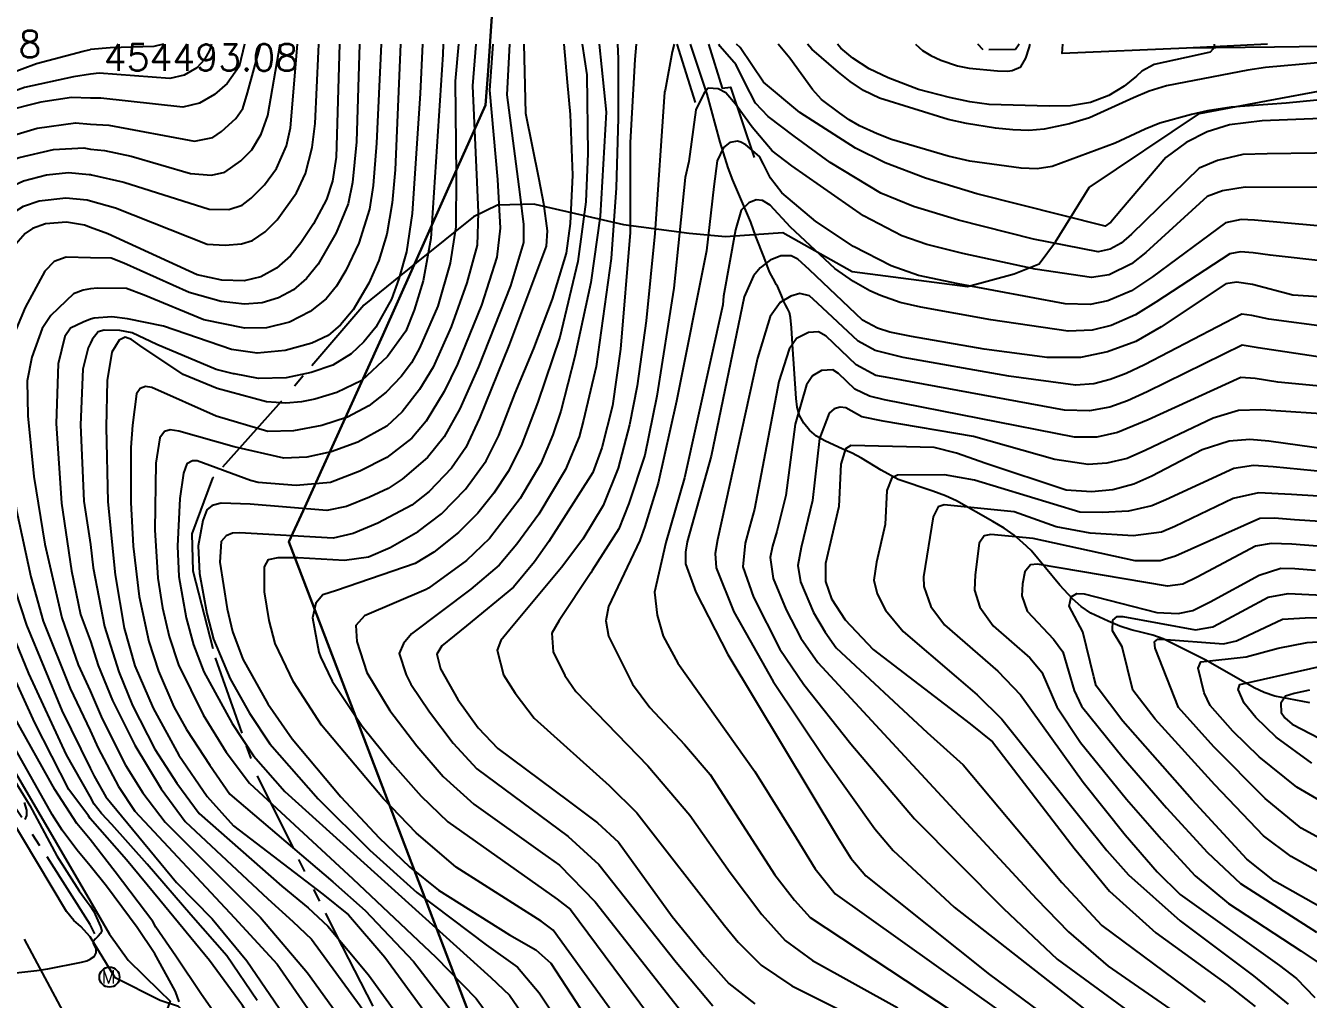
# Model space of a CAD drawing. Header units: feet. Extents: x 197796 to 199821, y 552499 to 555392.
# Drawn here: x 199112 to 199208, y 554421.5 to 554494.5 of the extents above; entities that cross this region are included whole.
import ezdxf

# ---------------------------------------------------------------- set-up
doc = ezdxf.new("R2010")
doc.units = ezdxf.units.FT
doc.header["$MEASUREMENT"] = 0
doc.linetypes.add('ANYANG1', pattern=[11.5, 6, -1, 1, -1.5, 1, -1])
doc.linetypes.add('ANYANG3', pattern=[3, 2, -1])
for name, color, linetype in [('AAA004', 7, 'ANYANG3'), ('AAC001', 7, 'CONTINUOUS'), ('AAC006', 7, 'ANYANG1'), ('AD002', 7, 'CONTINUOUS'), ('AD0022', 1, 'CONTINUOUS'), ('AE150', 7, 'CONTINUOUS'), ('AE200', 1, 'CONTINUOUS'), ('AZ0803', 7, 'CONTINUOUS'), ('BA003', 5, 'CONTINUOUS'), ('CAA001', 7, 'CONTINUOUS'), ('CAA002', 30, 'CONTINUOUS'), ('wipco_지적', 20, 'CONTINUOUS'), ('ZC601', 7, 'CONTINUOUS')]:
    doc.layers.add(name, color=color, linetype=linetype)
doc.styles.add('GHS', font='ROMANS', dxfattribs={"bigfont": 'NGSW.shx'})
doc.styles.add('NGSW', font='ROMANS.shx', dxfattribs={"bigfont": 'NGSW.shx'})

# ---------------------------------------------------------------- blocks, each defined once
blk = doc.blocks.new('AE200')
at = {"layer": 'AE200'}
blk.add_circle((0, 0), 0.75, dxfattribs=at)
at = {"layer": 'AE200', "style": 'GHS'}
blk.add_text('M', height=1, dxfattribs=at).set_placement((-0.582, -0.477))

msp = doc.modelspace()

# ---------------------------------------------------------------- linework, layer by layer
at = {"layer": 'AAA004', "color": 255}
msp.add_lwpolyline([(199186.37, 554493.07), (199186.086, 554492.68), (199183.67, 554492.66), (199183.28, 554493.07)], dxfattribs=at)
at = {"layer": 'AAC001', "color": 255}
msp.add_lwpolyline([(199150.09, 554481.1), (199156.74, 554479.57), (199161.65, 554478.93), (199164.37, 554478.67), (199168.67, 554478.98), (199173.85, 554476.04), (199182.5, 554474.91), (199186, 554475.88), (199187.86, 554476.61), (199189.09, 554478.26), (199191.61, 554482.35), (199199.88, 554487.89), (199204.89, 554488.82), (199209.45, 554489.68), (199213.93, 554490.84), (199215.93, 554493.07)], dxfattribs=at)
at = {"layer": 'AAC006', "color": 255, "flags": 128}
msp.add_lwpolyline([(199116.8, 554427.13), (199108.19, 554440.59), (199102.63, 554449.27), (199095.59, 554460.8), (199093.17, 554465.02), (199091.94, 554467.5), (199091.23, 554470.99), (199091.27, 554474.81), (199092.05, 554479.3), (199092.66, 554481.72), (199094, 554487.45), (199095.99, 554492.667), (199096.14, 554493.08)], dxfattribs=at)
at = {"layer": 'AAC006', "color": 255}
for points in [[(199150.09, 554481.1), (199147.3, 554481.01), (199145.49, 554480.14), (199141.2, 554476.69), (199137.3, 554473.53), (199130.71, 554465.85), (199125.96, 554460.57), (199124.41, 554456.38), (199124.49, 554453.62), (199126.15, 554447.11), (199129.29, 554438.26), (199135.22, 554426.34), (199140.86, 554415.34), (199145.03, 554407.86)], [(199117.15, 554426.42), (199116.8, 554427.13)]]:
    msp.add_lwpolyline(points, dxfattribs=at)
at = {"layer": 'AD002', "color": 255, "flags": 128}
msp.add_lwpolyline([(199109.33, 554410.74), (199112.89, 554412.58), (199114.86, 554415.53), (199115.14, 554419.91), (199111.89, 554426.03)], dxfattribs=at)
at = {"layer": 'AD0022', "color": 255}
for points in [[(199116.8, 554426.19), (199116.088, 554426.968), (199115.57, 554427.433), (199115.02, 554428.09), (199107.42, 554440.81), (199102.36, 554448.71), (199099.9, 554453.35), (199097.94, 554456.4), (199091.83, 554467.15), (199091.04, 554471.01), (199091.18, 554476), (199093.76, 554487.46), (199095.72, 554493.08)], [(199215.49, 554493.07), (199211.01, 554492.93), (199205.49, 554492.86), (199198.9, 554492.79), (199189.575, 554492.379), (199189.63, 554493.07)], [(199124.16, 554420.26), (199123.42, 554420.97), (199122.03, 554421.44), (199118.66, 554423.14), (199116.8, 554426.19)]]:
    msp.add_lwpolyline(points, dxfattribs=at)
at = {"layer": 'AE150', "color": 255}
msp.add_lwpolyline([(199204.96, 554493.07), (199198.9, 554492.79), (199189.575, 554492.379), (199189.63, 554493.07)], dxfattribs=at)
at = {"layer": 'AZ0803', "color": 255}
for points in [[(199162.12, 554488.71), (199160.75, 554493.08)], [(199163.09, 554493.08), (199164.12, 554489.79), (199164.74, 554489.86), (199166.52, 554484.59)]]:
    msp.add_lwpolyline(points, dxfattribs=at)
at = {"layer": 'BA003', "color": 255}
msp.add_lwpolyline([(199208.14, 554443.72), (199205.51, 554444.24), (199204.72, 554444.5), (199203.96, 554444.85), (199200.35, 554446.92), (199197.14, 554448.53), (199196.37, 554448.81), (199195.58, 554449), (199194.75, 554449.19), (199193.91, 554449.47), (199193.04, 554449.84), (199191.74, 554450.46), (199191, 554450.95), (199190.36, 554451.51), (199189.42, 554452.55), (199187.26, 554455.14), (199186.65, 554455.73), (199186, 554456.29), (199185.24, 554456.82), (199184.39, 554457.32), (199181.67, 554458.87), (199180.84, 554459.24), (199179.91, 554459.59), (199177.31, 554460.47), (199176.04, 554461.16), (199174.57, 554462.07), (199173.85, 554462.44), (199173.15, 554462.74), (199171.8, 554463.35), (199171.2, 554463.71), (199170.67, 554464.15), (199170.25, 554464.68), (199169.92, 554465.27), (199169.73, 554465.88), (199169.67, 554466.53), (199169.39, 554470.61), (199169.32, 554471.82), (199169.25, 554472.61), (199169.16, 554472.98), (199169.1, 554473.13), (199169.02, 554473.27), (199168.87, 554473.55), (199168.75, 554473.8), (199168.57, 554474.26), (199168.26, 554474.94), (199168.2, 554475.05), (199167.95, 554475.51), (199167.69, 554475.96), (199167.59, 554476.22), (199167.28, 554477.09), (199166.65, 554478.66), (199166.27, 554479.74), (199164.92, 554482.88), (199164.58, 554483.81), (199163.98, 554485.73), (199162.99, 554489.34), (199161.76, 554493.08)], dxfattribs=at)
at = {"layer": 'CAA001', "color": 255}
for points, elevation in [([(199135.46, 554493.08), (199135.22, 554484.62), (199134.95, 554482.82), (199134.5, 554481.44), (199133.52, 554479.61), (199132.58, 554478.19), (199131.81, 554477.23), (199130.74, 554476.3), (199129.58, 554475.65), (199128.33, 554475.35), (199126.66, 554475.4), (199124.81, 554475.79), (199118.13, 554478.87), (199116.81, 554479.35)], 135), ([(199128.36, 554493.08), (199127.95, 554491.41), (199127.05, 554490.12), (199126.11, 554489.31), (199124.98, 554488.65), (199123.74, 554488.37), (199117.59, 554489.03), (199116.81, 554489.03)], 140), ([(199143.24, 554493.08), (199143.217, 554492.312), (199142.3, 554478.51), (199141.74, 554475.35), (199141.07, 554473.14), (199140.43, 554471.58), (199139.06, 554469.67), (199137.15, 554467.87), (199135.28, 554466.97), (199133.62, 554466.49), (199132.63, 554466.27), (199131.46, 554466.17), (199130.01, 554466.28), (199126.3, 554467.29), (199123.76, 554468.32), (199120.52, 554470.5), (199119.88, 554470.96), (199119.41, 554471.12), (199118.97, 554470.9), (199118.43, 554470), (199118.08, 554467.89), (199117.99, 554464.38), (199118.11, 554458.8), (199118.66, 554453.31), (199119.33, 554449.33), (199120.15, 554446.51), (199121.51, 554443.32), (199123.44, 554439.81), (199125.56, 554436.71), (199127.54, 554434.52), (199134.23, 554429.4), (199136.13, 554427.85), (199138.86, 554424.68), (199148.25, 554411.83)], 130), ([(199149.27, 554493.08), (199149.4, 554487.91), (199150.4, 554482.96), (199150.75, 554481.13), (199151.02, 554479.09), (199150.95, 554477.95), (199148.18, 554470.54), (199145.96, 554465.05), (199144.93, 554462.86), (199143.85, 554461.3), (199142.19, 554459.57), (199140.88, 554458.54), (199138.33, 554457.19), (199136.49, 554456.42), (199134.99, 554456.06), (199127.98, 554456.47), (199127.46, 554456.43), (199126.98, 554456.24), (199126.6, 554455.83), (199126.5, 554454.26), (199127.05, 554450.78), (199127.45, 554449.07), (199128.23, 554447.01), (199130.11, 554443.66), (199131.92, 554441.03), (199135.56, 554436.7), (199138.44, 554433.62), (199140.71, 554431.45), (199142.88, 554429.69), (199148.2, 554426.35), (199150.17, 554425.22), (199151.3, 554424.23), (199158.3, 554413.47)], 125), ([(199157.68, 554493.08), (199157.58, 554491.929), (199157.23, 554485.71), (199157.23, 554478.96), (199156.52, 554470.22), (199155.91, 554465.99), (199155.12, 554462.83), (199154.44, 554460.99), (199151.14, 554455.82), (199150.06, 554454.29), (199148.5, 554452.39), (199144.97, 554449.51), (199143.14, 554448), (199142.75, 554447.38), (199143.03, 554446.27), (199144.33, 554443.97), (199145.86, 554441.87), (199147.33, 554440.32), (199152.59, 554436.4), (199154.8, 554434.73), (199156.37, 554433.28), (199160.39, 554427.72), (199162.8, 554424.74), (199164.63, 554422.71), (199166.56, 554421.18)], 120), ([(199218.07, 554493.07), (199217.12, 554491.412), (199215.62, 554489.58), (199214.79, 554488.83), (199213.62, 554488.14), (199211.49, 554487.61), (199204.56, 554487.33), (199202.12, 554487.04), (199200.44, 554486.5), (199198.87, 554485.71), (199197.36, 554484.59), (199194.04, 554480.7), (199193.24, 554479.74), (199192.8, 554479.44), (199183.2, 554481.86), (199179.35, 554483.05), (199176.33, 554484.18), (199174.11, 554485.28), (199169.94, 554487.96), (199167.22, 554490.24), (199165.46, 554492.83), (199165.19, 554493.08)], 120), ([(199209.58, 554474.11), (199206.86, 554474.28), (199203.83, 554475.07), (199202.63, 554475.24), (199201.85, 554475.13), (199196.99, 554471.9), (199195.11, 554470.81), (199192.98, 554470.03), (199190.96, 554469.6), (199188.45, 554469.6), (199183.75, 554470.23), (199178.29, 554471.17), (199176.67, 554471.51), (199175.75, 554471.79), (199174.63, 554472.4), (199170.67, 554476.16), (199169.79, 554476.98), (199169.3, 554477.22), (199168.52, 554477.23), (199167.71, 554476.89), (199166.96, 554476.32), (199166.46, 554475.72), (199165.78, 554474.15), (199163.29, 554462.22), (199161.51, 554455.79), (199161.38, 554455.02), (199161.37, 554454.15), (199162.15, 554452.03), (199164.56, 554447.36), (199172.77, 554433.7), (199173.77, 554432.09), (199174.88, 554430.78), (199184.14, 554423.38), (199190.86, 554418.42)], 115), ([(199209.54, 554462.7), (199205.05, 554463.33), (199203.63, 554463.47), (199202.09, 554463.33), (199200.08, 554462.68), (199196.29, 554460.71), (199194.96, 554460.11), (199193.39, 554459.7), (199191.77, 554459.53), (199189.88, 554459.67), (199183.86, 554461.67), (199181.67, 554462.43), (199180.01, 554462.85), (199173.76, 554463.01), (199173.36, 554462.76), (199173, 554461.61), (199172.87, 554458.44), (199171.86, 554454.18), (199171.86, 554452.82), (199172.32, 554451.52), (199173.34, 554449.95), (199175.44, 554447.73), (199182.7, 554442.16), (199184.37, 554440.82), (199190.48, 554432.83), (199193.14, 554429.62), (199196.59, 554426.51), (199201.95, 554422.63), (199204.03, 554420.98)], 110), ([(199209.78, 554427.95), (199205.48, 554430.36), (199203.41, 554432.01), (199199.33, 554436.47), (199194.13, 554442.36), (199192.14, 554445.01), (199191.95, 554445.67), (199191.14, 554449.05), (199190.1, 554450.98), (199190.27, 554451.67), (199190.68, 554451.91), (199191.22, 554451.89), (199196.68, 554450.5), (199198.28, 554450.43), (199199.38, 554450.66), (199200.67, 554451.3), (199204.34, 554453.3), (199205.97, 554453.81), (199207.01, 554453.79), (199208.55, 554453.66)], 105), ([(199208.1, 554444.69), (199206.96, 554444.44), (199206.3, 554444.23), (199205.95, 554443.7), (199205.98, 554443), (199206.26, 554442.61), (199206.8, 554442.14), (199217.89, 554436.4)], 100), ([(199116.8, 554438.84), (199117.09, 554438.24), (199117.97, 554436.69), (199123.26, 554430.26), (199125.92, 554427.54), (199128.54, 554424.41), (199137.18, 554411.71)], 135), ([(199116.8, 554428.9), (199118.24, 554426.41), (199119.63, 554424.45), (199121.96, 554422.18), (199122.78, 554421.37), (199122.23, 554419.94), (199118.79, 554414.51), (199117.15, 554412.06), (199116.8, 554411.61)], 140)]:
    msp.add_lwpolyline(points, dxfattribs=dict(at, elevation=elevation))
at = {"layer": 'CAA001', "color": 255, "flags": 128}
for points, elevation in [([(199116.81, 554489.03), (199115.4, 554489.07), (199113.09, 554488.73), (199110.33, 554488.03), (199107.58, 554486.94), (199105.47, 554485.85), (199103.54, 554484.57), (199102.17, 554483.42), (199100.86, 554481.62), (199099.92, 554479.55), (199098.45, 554474.84), (199097.87, 554472.15), (199097.67, 554469.86), (199097.86, 554467.61), (199098.9, 554464.04), (199104.15, 554451.85), (199106.42, 554446.67), (199116.8, 554428.9)], 140), ([(199116.81, 554479.35), (199116.36, 554479.51), (199115.02, 554479.73), (199113.46, 554479.61), (199112.49, 554479.27), (199111.93, 554478.89), (199111.24, 554478.09), (199108.43, 554469.79), (199108.17, 554468.9), (199108.24, 554466.21), (199109.1, 554460.53), (199109.69, 554457.44), (199110.32, 554454.75), (199112.04, 554449.54), (199114.68, 554443.16), (199116.8, 554438.84)], 135)]:
    msp.add_lwpolyline(points, dxfattribs=dict(at, elevation=elevation))
at = {"layer": 'CAA002', "color": 255}
for points, elevation in [([(199141.69, 554493.08), (199141.51, 554489.37), (199140.92, 554480.39), (199140.49, 554477.52), (199139.91, 554475.49), (199139.35, 554473.98), (199138.18, 554471.88), (199137.3, 554470.78), (199136.34, 554469.89), (199134.97, 554469.03), (199133.35, 554468.47), (199131.47, 554468.09), (199129.4, 554468.04), (199127.61, 554468.38), (199127.54, 554468.39), (199126.24, 554468.71), (199121.78, 554470.58), (199119.93, 554471.44), (199119.01, 554471.62), (199117.85, 554471.65), (199117.4, 554471.53), (199116.95, 554470.94), (199116.81, 554470.68)], 131), ([(199140.03, 554493.08), (199139.64, 554483.66), (199139.42, 554481.2), (199139.01, 554478.85), (199138.41, 554476.87), (199137.67, 554475.17), (199136.49, 554473.18), (199135.53, 554472.05), (199134.61, 554471.26), (199133.4, 554470.68), (199131.39, 554470.12), (199129.29, 554469.93), (199127.37, 554470.21), (199122.29, 554471.95), (199119.58, 554472.5), (199118.43, 554472.65), (199117.1, 554472.55), (199116.81, 554472.47)], 132), ([(199138.6, 554493.08), (199138.24, 554485.65), (199137.99, 554482.49), (199137.71, 554480.72), (199136.92, 554478.16), (199135.94, 554476.11), (199135.24, 554474.94), (199134.47, 554474), (199133.28, 554473.04), (199131.72, 554472.26), (199129.99, 554471.83), (199128.38, 554471.81), (199125.32, 554472.42), (199120.84, 554474.28), (199119.52, 554474.76), (199117.35, 554474.8), (199116.81, 554474.75)], 133), ([(199136.96, 554493.08), (199136.74, 554485.76), (199136.44, 554482.71), (199136.11, 554481.11), (199135.21, 554478.94), (199133.86, 554476.59), (199133, 554475.52), (199132.02, 554474.67), (199130.9, 554474.07), (199129.68, 554473.71), (199128.36, 554473.61), (199126.61, 554473.81), (199124.2, 554474.48), (199119.31, 554476.68), (199118.36, 554477.05), (199116.81, 554477.07)], 134), ([(199116.81, 554481.35), (199118.7, 554480.81), (199125.56, 554478.09), (199126.9, 554478.01), (199128.13, 554478.11), (199128.96, 554478.36), (199129.91, 554479.02), (199130.79, 554479.92), (199132.25, 554481.93), (199132.92, 554483.39), (199133.41, 554485.34), (199133.65, 554487.14), (199133.905, 554492.527), (199133.92, 554493.08)], 136), ([(199116.81, 554483.31), (199116.9, 554483.3), (199119.31, 554482.74), (199125.71, 554480.71), (199127.19, 554480.7), (199128.18, 554481.02), (199128.85, 554481.53), (199129.85, 554482.55), (199130.76, 554483.77), (199131.49, 554485.46), (199131.8, 554486.8), (199132.33, 554493.08)], 137), ([(199116.81, 554485.22), (199117.88, 554485.1), (199119.87, 554484.68), (199124.3, 554483.38), (199125.87, 554483.26), (199126.87, 554483.48), (199128.07, 554484.33), (199128.9, 554485.15), (199129.61, 554486.33), (199130.1, 554487.74), (199131.03, 554493.08)], 138), ([(199116.81, 554487.09), (199118.2, 554487.02), (199124.61, 554485.8), (199125.99, 554486.09), (199126.63, 554486.53), (199127.7, 554487.5), (199128.22, 554488.27), (199128.58, 554489.43), (199129.57, 554493.08)], 139), ([(199122.29, 554493.08), (199121.567, 554492.907), (199118.29, 554492.8), (199116.81, 554492.68)], 142), ([(199125.89, 554493.08), (199125.733, 554492.608), (199125.367, 554491.934), (199124.78, 554491.31), (199123.84, 554490.76), (199122.77, 554490.5), (199117.48, 554490.9), (199116.81, 554490.83)], 141), ([(199144.37, 554493.08), (199144.13, 554490.3), (199144.2, 554483.25), (199144.18, 554479.38), (199143.76, 554476.68), (199142.83, 554473.44), (199141.46, 554470.31), (199140.87, 554469.21), (199140.09, 554468.18), (199138.97, 554467), (199137.67, 554465.98), (199136.07, 554465.14), (199134.14, 554464.51), (199132.03, 554464.11), (199130.11, 554464.05), (199126.24, 554465.21), (199121.41, 554467.36), (199120.94, 554467.42), (199120.55, 554467.27), (199120.27, 554466.87), (199119.96, 554464.54), (199119.84, 554462.86), (199119.84, 554458.75), (199120.01, 554455.46), (199120.46, 554451.69), (199121.18, 554448.32), (199121.92, 554446.11), (199123.06, 554443.44), (199124.02, 554441.74), (199125.76, 554439.05), (199127.26, 554436.9), (199134.97, 554430.32), (199137.4, 554428.18), (199141, 554424.34), (199149.5, 554413.34)], 129), ([(199145.67, 554493.08), (199145.42, 554489.96), (199145.76, 554482.73), (199145.85, 554480.47), (199145.78, 554478.03), (199145, 554475.2), (199143.84, 554471.89), (199142.48, 554468.89), (199141.47, 554467.21), (199140.17, 554465.52), (199139, 554464.47), (199136.83, 554463.27), (199134.84, 554462.53), (199133.03, 554462.13), (199131.29, 554462.05), (199127.57, 554462.9), (199123.43, 554464.08), (199122.79, 554464.18), (199122.37, 554464.05), (199122.02, 554463.59), (199121.71, 554461.68), (199121.65, 554456.69), (199121.87, 554453.08), (199122.21, 554450.84), (199122.71, 554448.69), (199123.41, 554446.59), (199125.27, 554442.84), (199126.97, 554440.04), (199128.74, 554437.7), (199136.47, 554430.54), (199142.67, 554424.68), (199145.69, 554421.59), (199151.8, 554413.25)], 128), ([(199146.94, 554493.08), (199146.71, 554489.62), (199147.29, 554482.93), (199147.51, 554479.3), (199147.24, 554477.12), (199146.09, 554473.52), (199144.31, 554469.11), (199143.31, 554467.05), (199141.96, 554464.83), (199140.89, 554463.57), (199139, 554462.12), (199137, 554461.08), (199134.79, 554460.25), (199132.23, 554460.02), (199129.37, 554460.25), (199128.8, 554460.4), (199124.81, 554461.87), (199124.45, 554461.87), (199124.03, 554461.64), (199123.78, 554460.93), (199123.5, 554459.04), (199123.33, 554455.48), (199123.43, 554453.2), (199123.98, 554450.09), (199124.53, 554448.07), (199125.32, 554446.05), (199127.43, 554442.17), (199129.02, 554439.75), (199131.38, 554437.09), (199146.79, 554423.16), (199148.19, 554421.82), (199152.73, 554415.2)], 127), ([(199148.2, 554493.08), (199148.01, 554489.27), (199148.97, 554481.82), (199149.25, 554479.57), (199149.25, 554478.21), (199148.28, 554474.97), (199145.88, 554468.91), (199144.49, 554465.75), (199143.3, 554463.65), (199142.06, 554462.12), (199140.15, 554460.48), (199139.12, 554459.8), (199137.71, 554459.14), (199135.98, 554458.45), (199134.52, 554458.13), (199128.78, 554458.62), (199126.61, 554458.7), (199125.94, 554458.51), (199125.54, 554458.2), (199125.23, 554457.39), (199124.89, 554455.5), (199124.99, 554453.43), (199125.53, 554450.42), (199126.03, 554448.5), (199127.28, 554445.53), (199128.74, 554442.95), (199130.24, 554440.65), (199133.88, 554436.54), (199137.75, 554432.68), (199141.25, 554429.51), (199146.44, 554425.61), (199148.79, 554423.92), (199150.43, 554422.01), (199155.19, 554414.83)], 126), ([(199158.5, 554416.95), (199151.48, 554426.71), (199150.57, 554427.38), (199144.21, 554431.43), (199141.2, 554433.99), (199138.76, 554436.55), (199134.13, 554442.06), (199132.02, 554445.31), (199130.66, 554448.18), (199130.2, 554449.89), (199129.84, 554452.05), (199129.84, 554453.93), (199130.16, 554454.47), (199130.87, 554454.63), (199132.34, 554454.62), (199135.85, 554454.43), (199137.64, 554454.68), (199139.27, 554455.38), (199141.35, 554456.56), (199143.11, 554457.9), (199144.9, 554459.75), (199146.46, 554461.87), (199147.4, 554463.75), (199148.63, 554466.92), (199150.02, 554470.27), (199151.43, 554473.97), (199152.46, 554477.43), (199152.77, 554479.64), (199152.93, 554483.26), (199152.77, 554487.82), (199152.55, 554490.22), (199152.3, 554493.08)], 124), ([(199153.65, 554493.08), (199154, 554490.79), (199154.07, 554484.89), (199153.92, 554481.26), (199153.32, 554476.79), (199151.96, 554471.12), (199150.32, 554466.25), (199149.08, 554462.99), (199148.1, 554461.06), (199147.02, 554459.45), (199145.83, 554457.95), (199144.39, 554456.49), (199142.52, 554455.02), (199141.14, 554454.17), (199135.25, 554452.14), (199134.23, 554451.81), (199133.7, 554451.2), (199133.45, 554450.09), (199133.93, 554447.52), (199134.04, 554447.17), (199134.91, 554445.35), (199137.17, 554441.97), (199139.44, 554439.15), (199141.58, 554436.73), (199143.57, 554434.81), (199151.78, 554429.03), (199152.76, 554428.24), (199159.91, 554418.63)], 123), ([(199154.91, 554493.08), (199155.44, 554487.99), (199154.98, 554480.2), (199154.3, 554475.21), (199153.09, 554469.68), (199152.03, 554465.57), (199151.45, 554463.81), (199150.55, 554461.65), (199149, 554459.05), (199146.71, 554456.05), (199144.99, 554454.4), (199142.13, 554452.33), (199141.95, 554452.22), (199137.35, 554450.26), (199136.69, 554449.52), (199136.77, 554448.33), (199137.51, 554446.01), (199139.24, 554443.16), (199141.26, 554440.51), (199143.22, 554438.21), (199145.53, 554436.14), (199150.67, 554432.47), (199151.93, 554431.58), (199154.62, 554428.83), (199161.13, 554420.52)], 122), ([(199156.29, 554493.08), (199156.333, 554492.013), (199156.34, 554487.54), (199156.19, 554482.32), (199155.82, 554477.02), (199154.68, 554468.93), (199153.73, 554464.9), (199153.41, 554463.66), (199152.4, 554461.2), (199150.39, 554457.87), (199148.75, 554455.61), (199147.43, 554454.04), (199145.3, 554452.25), (199140.87, 554448.9), (199140.26, 554448.17), (199139.93, 554447.43), (199140.47, 554445.83), (199140.81, 554445.12), (199142.2, 554443.05), (199143.98, 554440.72), (199145.76, 554438.79), (199152.58, 554433.72), (199154.89, 554431.61), (199160.69, 554424.29), (199163.43, 554421.03)], 121), ([(199160.53, 554493.08), (199160.383, 554492.493), (199159.85, 554489.64), (199159.8, 554489.48), (199159.07, 554478.9), (199158.43, 554472.35), (199157.75, 554467.49), (199157.19, 554464.55), (199156.33, 554461.3), (199155.2, 554458.51), (199153.68, 554455.99), (199152.1, 554453.86), (199148.22, 554449.23), (199147.56, 554448.41), (199147.28, 554447.67), (199147.74, 554445.83), (199148.62, 554444.46), (199150.05, 554442.57), (199155.67, 554437.54), (199157.73, 554435.49), (199164.29, 554427.04), (199165.32, 554425.81), (199167.04, 554424.07), (199169.35, 554422.53), (199176.15, 554419.12)], 119), ([(199212.07, 554484.97), (199204.94, 554484.86), (199203.11, 554484.81), (199201.21, 554484.37), (199199.84, 554483.79), (199194.77, 554478.85), (199194, 554478.17), (199193.19, 554477.73), (199192.29, 554477.51), (199187.45, 554478.47), (199181.83, 554479.89), (199178.44, 554480.92), (199176.01, 554481.91), (199172.22, 554484.21), (199169.52, 554486.18), (199167.56, 554487.65), (199166.63, 554488.65), (199165.8, 554490.26), (199165.16, 554491.53), (199163.977, 554492.907), (199163.88, 554493.08)], 119), ([(199208.66, 554488.87), (199206.36, 554488.66), (199202.23, 554488.36), (199200.46, 554488.08), (199199.26, 554487.8), (199196.9, 554487.16), (199195.8, 554486.72), (199193.55, 554485.66), (199188.83, 554483.91), (199187.72, 554483.73), (199186.51, 554483.79), (199182.67, 554484.32), (199181.05, 554484.69), (199176.8, 554485.94), (199175.74, 554486.35), (199174.4, 554486.97), (199173.64, 554487.42), (199172.94, 554487.9), (199171.56, 554488.94), (199170.9, 554489.67), (199169.18, 554492.02), (199168.31, 554493.08)], 121), ([(199208.73, 554491.69), (199204.8, 554491.33), (199203.49, 554491.12), (199198.83, 554490.22), (199197.41, 554489.95), (199196.11, 554489.56), (199194.92, 554489.05), (199191.62, 554487.55), (199190.14, 554487.11), (199188.24, 554486.71), (199187.09, 554486.61), (199185.89, 554486.65), (199184.58, 554486.79), (199182.41, 554487.13), (199181.04, 554487.43), (199175.91, 554489.04), (199174.7, 554489.61), (199173.7, 554490.27), (199172.83, 554490.98), (199170.843, 554492.715), (199170.52, 554493.08)], 122), ([(199200.96, 554493.07), (199200.955, 554492.944), (199200.855, 554492.7), (199200.68, 554492.49), (199199.68, 554492.25), (199196.47, 554491.56), (199195.55, 554491.05), (199195.15, 554490.68), (199194.24, 554489.93), (199193.07, 554489.24), (199191.71, 554488.72), (199190.21, 554488.45), (199188.62, 554488.44), (199184.12, 554488.57), (199182.68, 554488.76), (199181.16, 554489.07), (199178.83, 554489.69), (199176.56, 554490.56), (199175.14, 554491.23), (199173.9, 554492.04), (199173.015, 554492.785), (199172.76, 554493.07)], 123), ([(199178.6, 554493.07), (199178.88, 554492.83), (199179.13, 554492.61), (199179.75, 554492.23), (199180.5, 554491.89), (199181.74, 554491.45), (199182.61, 554491.27), (199184.74, 554491.08), (199185.49, 554491.06), (199185.84, 554491.1), (199186.5, 554491.37), (199186.866, 554492.023), (199187.12, 554492.801), (199187.18, 554493.07)], 124), ([(199211.91, 554482.33), (199203.3, 554482.37), (199201.58, 554482.09), (199200.45, 554481.66), (199195.84, 554477.48), (199194.78, 554476.63), (199193.1, 554475.8), (199191.77, 554475.59), (199187.56, 554476.21), (199182.14, 554477.4), (199179.46, 554478.08), (199177.58, 554478.73), (199174.71, 554480.21), (199169.34, 554483.96), (199167.86, 554485.08), (199166.38, 554486.86), (199165.12, 554488.58), (199164.39, 554489.42), (199163.82, 554489.73), (199163.08, 554489.79), (199162.77, 554489.42), (199162.14, 554488.16), (199161.62, 554484.29), (199161.36, 554483.08), (199160.5, 554474.79), (199159.23, 554466.7), (199158.34, 554462.29), (199157.14, 554458.66), (199156.39, 554456.76), (199154.4, 554453.64), (199154.28, 554453.48), (199151.91, 554449.89), (199151.38, 554448.94), (199151.46, 554447.55), (199152.35, 554445.77), (199153.16, 554444.57), (199158.56, 554439.01), (199161.69, 554435.32), (199164.73, 554431.03), (199167.09, 554427.88), (199168.84, 554425.92), (199170.88, 554424.43), (199177.28, 554420.88)], 118), ([(199208.7, 554479.46), (199203.98, 554479.89), (199202.98, 554479.94), (199201.81, 554479.69), (199196.35, 554475.65), (199194.77, 554474.59), (199193.01, 554473.86), (199191.67, 554473.58), (199189.82, 554473.62), (199181.8, 554475.13), (199178.82, 554475.75), (199176.78, 554476.46), (199173.97, 554477.91), (199171.14, 554479.79), (199168.58, 554481.94), (199167.74, 554483.04), (199167.23, 554484.08), (199166.91, 554484.67), (199165.89, 554485.53), (199165.53, 554485.74), (199165.26, 554485.82), (199164.71, 554485.7), (199164.23, 554485.34), (199163.76, 554484.34), (199163.5, 554482.41), (199162.94, 554477.59), (199160.7, 554466.34), (199159.33, 554460.19), (199158.33, 554456.94), (199157.96, 554455.89), (199155.61, 554450.95), (199155.41, 554449.88), (199155.61, 554448.73), (199157.41, 554445.14), (199158.7, 554443.37), (199161.3, 554440.6), (199163.22, 554438.37), (199168.08, 554430.84), (199169.54, 554428.95), (199170.72, 554427.65), (199187.29, 554416.7)], 117), ([(199209.41, 554476.8), (199205.17, 554477.28), (199203.88, 554477.45), (199202.93, 554477.52), (199202.15, 554477.38), (199196.6, 554473.76), (199195.07, 554472.79), (199193.26, 554472), (199191.82, 554471.66), (199190.03, 554471.58), (199184.24, 554472.42), (199179.01, 554473.38), (199177.45, 554473.73), (199175.98, 554474.26), (199175.18, 554474.61), (199173.97, 554475.29), (199172.56, 554476.28), (199169.24, 554479.37), (199167.72, 554481.01), (199167.14, 554481.36), (199166.66, 554481.42), (199166.12, 554481.2), (199165.54, 554480.63), (199165.12, 554479.16), (199164.23, 554474.19), (199164.18, 554473.56), (199161.3, 554460.59), (199159.91, 554455.74), (199159.05, 554452.01), (199159.26, 554450.29), (199159.71, 554448.73), (199160.8, 554446.71), (199166.56, 554438.58), (199169.66, 554433.61), (199171.09, 554431.3), (199172.58, 554429.43), (199187.55, 554418.75)], 116), ([(199209.58, 554471.87), (199205.05, 554472.47), (199203.8, 554472.75), (199203.03, 554472.86), (199195.76, 554469.06), (199194.37, 554468.41), (199193.18, 554467.96), (199191.96, 554467.64), (199190.58, 554467.52), (199185.6, 554468.2), (199177.67, 554469.61), (199175.57, 554470.12), (199174.31, 554470.82), (199171.27, 554473.68), (199170.66, 554474.22), (199169.94, 554474.39), (199169.26, 554474.2), (199168.47, 554473.73), (199167.72, 554472.68), (199166.76, 554469.56), (199163.77, 554455.94), (199163.59, 554454.91), (199163.68, 554453.85), (199165, 554450.54), (199167.95, 554445.34), (199171.84, 554439.5), (199175.56, 554434.3), (199176.93, 554432.66), (199181.5, 554428.42), (199195.76, 554417.26)], 114), ([(199209.07, 554469.61), (199204.27, 554470.33), (199203.07, 554470.52), (199195.96, 554467.04), (199194.48, 554466.35), (199193.15, 554465.89), (199191.64, 554465.61), (199189.75, 554465.65), (199176.63, 554468.07), (199175.64, 554468.25), (199174.15, 554469.06), (199171.9, 554471.2), (199171.34, 554471.52), (199170.6, 554471.48), (199169.7, 554471.02), (199169.13, 554470.22), (199168.37, 554467.81), (199166.54, 554458.25), (199166.16, 554456.88), (199165.84, 554455.7), (199165.68, 554453.92), (199166.48, 554451.64), (199168.44, 554447.76), (199170.25, 554445.1), (199173.76, 554440.67), (199178.52, 554435.05), (199185.2, 554428.33), (199189.22, 554424.53), (199196.76, 554419.01)], 113), ([(199209.69, 554467.38), (199205.74, 554467.75), (199204.05, 554468.02), (199202.97, 554468.11), (199196.03, 554464.93), (199193.73, 554463.99), (199192.19, 554463.64), (199190.52, 554463.64), (199176.29, 554466.44), (199175.16, 554466.71), (199174.07, 554467.23), (199172.84, 554468.41), (199172.41, 554468.69), (199171.57, 554468.62), (199170.9, 554468.24), (199170.45, 554467.55), (199169.6, 554464.61), (199168.88, 554459.26), (199168.21, 554456.57), (199167.9, 554455.46), (199167.73, 554454.62), (199167.95, 554453.04), (199168.92, 554450.71), (199170.02, 554448.58), (199171.28, 554446.74), (199187.66, 554429.04), (199190.05, 554426.58), (199193.02, 554424), (199197.96, 554420.57)], 112), ([(199210.49, 554465.28), (199204.45, 554465.67), (199202.8, 554465.64), (199200.88, 554465.06), (199195.85, 554462.66), (199194.44, 554462.04), (199192.94, 554461.68), (199191.52, 554461.59), (199189.03, 554461.97), (199182.95, 554463.69), (199176.18, 554464.84), (199174.58, 554465.15), (199173.38, 554465.83), (199172.96, 554465.87), (199172.52, 554465.75), (199172.14, 554465.44), (199171.41, 554463.53), (199170.89, 554458.89), (199170.04, 554455.37), (199169.79, 554454.01), (199169.99, 554452.79), (199170.97, 554450.49), (199171.83, 554449.02), (199172.66, 554447.85), (199179.48, 554441.5), (199182.16, 554439.09), (199189.57, 554430.28), (199192.55, 554427.06), (199200.29, 554421.31)], 111), ([(199209.48, 554461), (199205.39, 554461.41), (199203.91, 554461.52), (199202.45, 554461.29), (199197.36, 554458.93), (199196.29, 554458.49), (199194.56, 554458.09), (199192.58, 554457.98), (199190.92, 554458.01), (199183.03, 554460.42), (199180.78, 554460.8), (199177.26, 554460.79), (199176.82, 554460.59), (199176.46, 554459.64), (199176.34, 554457.09), (199175.67, 554454.27), (199175.48, 554452.93), (199175.74, 554451.9), (199176.35, 554450.68), (199177.68, 554449.07), (199181.65, 554445.67), (199183.23, 554444.33), (199185.06, 554442.5), (199191.2, 554434.82), (199192.92, 554432.67), (199194.55, 554430.85), (199198.41, 554427.4), (199203.91, 554423.28), (199206.51, 554421.16)], 109), ([(199210.8, 554459.09), (199206.75, 554459.33), (199204.28, 554459.47), (199202.39, 554459.05), (199198.03, 554456.94), (199197.02, 554456.51), (199194.9, 554456.23), (199191.68, 554456.43), (199189.14, 554456.91), (199186, 554458.03), (199180.75, 554458.56), (199180.29, 554458.42), (199179.92, 554457.67), (199179.21, 554453.18), (199179.23, 554452.45), (199179.76, 554450.96), (199180.78, 554449.58), (199184.76, 554446.11), (199186.46, 554444.32), (199191.15, 554437.79), (199194.31, 554433.84), (199196.7, 554431.07), (199198.43, 554429.38), (199205.86, 554424.05), (199207.14, 554423.08), (199208.51, 554421.65)], 108), ([(199211.23, 554457.16), (199206.99, 554457.44), (199205.48, 554457.57), (199204.38, 554457.55), (199198.07, 554454.71), (199196.93, 554454.38), (199195.06, 554454.37), (199187.42, 554456.05), (199184.24, 554456.34), (199183.75, 554456.25), (199183.37, 554455.7), (199183.07, 554453.33), (199183.01, 554452.18), (199183.42, 554450.91), (199184.43, 554449.51), (199187.17, 554447.09), (199188.06, 554446.04), (199189.18, 554443.43), (199190.95, 554440.77), (199194.41, 554436.51), (199197.02, 554433.51), (199199.54, 554430.76), (199202.03, 554428.69), (199207.46, 554425.16), (199208.68, 554424.32)], 107), ([(199116.81, 554455.59), (199117.02, 554453.84), (199117.86, 554449.46), (199118.94, 554446.05), (199119.96, 554443.53), (199121.64, 554440.25), (199123.28, 554437.7), (199124.95, 554435.45), (199131.14, 554430), (199133.11, 554428.36), (199134.59, 554427.01), (199137.65, 554423.34), (199146.42, 554411.25)], 131), ([(199211.55, 554455.25), (199206.78, 554455.62), (199205.23, 554455.67), (199204.06, 554455.47), (199199.69, 554453.14), (199198.61, 554452.62), (199197.47, 554452.46), (199187.73, 554454.12), (199187.22, 554454.08), (199186.78, 554453.55), (199186.61, 554452.64), (199186.57, 554451.74), (199186.97, 554450.6), (199188.94, 554448.49), (199189.63, 554447.56), (199190.48, 554444.65), (199191.03, 554443.47), (199194.15, 554439.6), (199197.4, 554435.87), (199200.48, 554432.52), (199202.94, 554430.2), (199208.62, 554426.55)], 106), ([(199211.9, 554429.33), (199206.74, 554432.21), (199204.66, 554433.76), (199201.01, 554437.58), (199196.56, 554442.5), (199194.88, 554444.69), (199194.08, 554447.92), (199193.36, 554449.13), (199193.38, 554449.93), (199193.71, 554450.21), (199194.14, 554450.2), (199199.56, 554449.21), (199200.87, 554449.42), (199201.67, 554449.86), (199205.01, 554451.65), (199206.51, 554451.91), (199211.67, 554451.67)], 104), ([(199212.91, 554431.4), (199207.48, 554434.33), (199204.79, 554436.56), (199200.95, 554440.43), (199198.3, 554443.39), (199196.55, 554447.83), (199196.49, 554448.3), (199196.74, 554448.51), (199197.06, 554448.5), (199201.66, 554448.14), (199202.63, 554448.38), (199206.08, 554450.01), (199207.77, 554450.1), (199212.81, 554450.17)], 103), ([(199215.13, 554432.76), (199207.17, 554437.41), (199204.33, 554439.68), (199202.37, 554441.61), (199200.68, 554443.53), (199200.23, 554444.47), (199199.76, 554446.32), (199199.98, 554446.81), (199203.37, 554447.17), (199205.77, 554447.83), (199207.93, 554448.26), (199222.31, 554449.17)], 102), ([(199116.81, 554448.36), (199117.39, 554446.52), (199118.48, 554443.91), (199120.13, 554440.57), (199122.12, 554437.29), (199123.9, 554434.85), (199130.1, 554429.04), (199131.98, 554427.36), (199133.37, 554426.02), (199144.58, 554410.66)], 132), ([(199208.27, 554439.22), (199205.62, 554441.16), (199204.08, 554442.63), (199203.22, 554443.7), (199202.77, 554444.72), (199202.9, 554445.11), (199209.97, 554446.69)], 101), ([(199116.8, 554444.63), (199117.69, 554442.52), (199119.43, 554439.06), (199120.74, 554437), (199122.42, 554434.79), (199129.55, 554427.65), (199133.08, 554423.49), (199142.75, 554410.08)], 133), ([(199116.8, 554441.65), (199117.4, 554440.34), (199118.92, 554437.47), (199120.14, 554435.62), (199127.61, 554427.62), (199130.8, 554424.14), (199139.98, 554410.86)], 134), ([(199129.3, 554421.42), (199127.04, 554424.77), (199124.34, 554427.86), (199121.06, 554431.65), (199118.42, 554434.61), (199117.65, 554435.44), (199117.1, 554436.15), (199116.8, 554436.71)], 136), ([(199116.8, 554400.67), (199120.19, 554400.64), (199120.97, 554400.68), (199122.45, 554400.92), (199126.25, 554402.09), (199127.04, 554402.24), (199128.74, 554402.16), (199130.05, 554401.79), (199133.12, 554400.35), (199133.4, 554400.35), (199133.75, 554400.59), (199136.91, 554406.76), (199137.81, 554409.06), (199137.78, 554409.22), (199134.75, 554411.15), (199133.48, 554412.46), (199132.59, 554413.86), (199130.57, 554417.22), (199128.21, 554421.06), (199125.72, 554424.43), (199122.02, 554428.94), (199119.52, 554431.97), (199116.8, 554435.06)], 137), ([(199116.8, 554401.27), (199118.39, 554401.35), (199120.4, 554401.53), (199121.46, 554401.76), (199123.25, 554402.49), (199124.26, 554402.78), (199124.46, 554402.8), (199129.65, 554402.42), (199129.91, 554402.44), (199130.03, 554402.56), (199132.14, 554407.6), (199132.97, 554409.51), (199133.99, 554411.27), (199133.98, 554411.48), (199131.5, 554413.3), (199129.69, 554415.21), (199127.53, 554418.47), (199125.13, 554421.89), (199123.21, 554424.75), (199121.72, 554426.93), (199121.49, 554427.34), (199118.66, 554431.06), (199116.8, 554433.5)], 138), ([(199123.46, 554421.34), (199123.19, 554422.1), (199122.58, 554423.21), (199121.65, 554424.93), (199120.32, 554426.89), (199118.01, 554429.99), (199116.8, 554431.53)], 139), ([(199116.8, 554428.52), (199117.06, 554428.1), (199117.58, 554426.98), (199117.66, 554426.66), (199117.57, 554426.44), (199117.4, 554426.24), (199117.19, 554426.04), (199117.03, 554425.84), (199117.02, 554425.69), (199117.11, 554425.53), (199117.22, 554425.29), (199117.22, 554425), (199117.08, 554424.7), (199116.8, 554424.52)], 141)]:
    msp.add_lwpolyline(points, dxfattribs=dict(at, elevation=elevation))
at = {"layer": 'CAA002', "color": 255, "flags": 128}
for points, elevation in [([(199105.25, 554488.83), (199112.77, 554491.64), (199116.281, 554492.563), (199116.81, 554492.68)], 142), ([(199116.81, 554490.83), (199115.56, 554490.64), (199111.87, 554489.83), (199106.53, 554487.88), (199104.35, 554486.92), (199102.64, 554485.86), (199101.07, 554484.44), (199100.15, 554483.2), (199098.81, 554480.74), (199097.78, 554478.01), (199097.05, 554475.08), (199096.51, 554471.57), (199096.42, 554469.89), (199096.45, 554469.74), (199096.96, 554467.19), (199099.47, 554460.59), (199104.5, 554449.67), (199108.82, 554441.66), (199112.29, 554436.05), (199114.3, 554432.27), (199115.972, 554429.658), (199116.566, 554428.812), (199116.8, 554428.52)], 141), ([(199116.8, 554431.53), (199115.79, 554432.72), (199114.7, 554434.19), (199113.95, 554435.37), (199109.73, 554442.82), (199106.86, 554448.55), (199105.49, 554451.95), (199103.22, 554458.15), (199100.62, 554465.45), (199099.72, 554468.71), (199099.76, 554470.22), (199100.01, 554471.99), (199100.47, 554473.9), (199101.62, 554477.68), (199102.83, 554480.7), (199103.88, 554482.22), (199105.35, 554483.51), (199107.39, 554484.82), (199109.64, 554485.84), (199112.82, 554486.79), (199115.7, 554487.18), (199116.81, 554487.09)], 139), ([(199116.8, 554433.5), (199115.81, 554434.69), (199114.15, 554437.25), (199111.07, 554442.73), (199108.39, 554448.15), (199107.16, 554451.26), (199105.53, 554456.05), (199103.34, 554463.02), (199102.05, 554468.46), (199101.95, 554469.96), (199102.13, 554471.72), (199102.62, 554473.48), (199104.05, 554477.91), (199105.09, 554480.3), (199105.97, 554481.38), (199107.36, 554482.58), (199109.5, 554483.85), (199111.47, 554484.58), (199114.05, 554485.18), (199116.32, 554485.3), (199116.81, 554485.22)], 138), ([(199116.8, 554435.06), (199116.663, 554435.253), (199115.2, 554437.23), (199112.66, 554442.23), (199109.68, 554448.7), (199107.71, 554453.9), (199105.96, 554459.91), (199104.38, 554466.11), (199103.94, 554469.16), (199104.13, 554470.62), (199104.73, 554472.73), (199105.92, 554476.3), (199107.27, 554479.61), (199107.93, 554480.43), (199108.85, 554481.24), (199110.07, 554482.04), (199111.81, 554482.85), (199113.53, 554483.3), (199115.17, 554483.46), (199116.727, 554483.318), (199116.81, 554483.31)], 137), ([(199116.8, 554436.71), (199115.03, 554439.84), (199112.21, 554445.93), (199109.89, 554451.55), (199108.7, 554455.21), (199107.94, 554458.16), (199106.57, 554464.62), (199106.04, 554468.2), (199106.13, 554469.79), (199106.46, 554470.98), (199107.4, 554473.78), (199108.73, 554477.46), (199109.7, 554479.33), (199110.55, 554480.14), (199111.81, 554480.93), (199112.98, 554481.34), (199114.97, 554481.57), (199116.57, 554481.42), (199116.81, 554481.35)], 136), ([(199116.81, 554477.07), (199115.01, 554477.12), (199114.1, 554476.8), (199113.4, 554476.07), (199111.93, 554473.36), (199110.64, 554470.26), (199110.21, 554469.11), (199110.05, 554467.77), (199110.41, 554463.98), (199111.28, 554458.13), (199112.35, 554453.16), (199113.28, 554449.85), (199115.29, 554444.8), (199116.8, 554441.65)], 134), ([(199116.81, 554474.75), (199116.26, 554474.649), (199115.54, 554474.37), (199113.86, 554472.75), (199113.19, 554471.78), (199112.42, 554469.63), (199112.07, 554467.86), (199112.12, 554465.24), (199112.59, 554460.68), (199113.41, 554455.61), (199114.68, 554450.11), (199115.9, 554446.58), (199116.8, 554444.63)], 133), ([(199116.81, 554472.47), (199116.283, 554472.258), (199115.315, 554471.793), (199114.9, 554471.18), (199114.4, 554469.12), (199114.25, 554464.67), (199114.65, 554458.68), (199115.39, 554453.63), (199116.08, 554450.36), (199116.81, 554448.36)], 132), ([(199116.81, 554470.68), (199116.642, 554470.315), (199116.25, 554468.74), (199116.07, 554464.57), (199116.31, 554458.85), (199116.81, 554455.59)], 131), ([(199111.94, 554434.98), (199112.05, 554435.28), (199112.06, 554435.7), (199111.89, 554436.27)], 142), ([(199109.87, 554423.35), (199112.79, 554423.68), (199113.63, 554423.81), (199116.149, 554424.293), (199116.54, 554424.41), (199116.8, 554424.52)], 141)]:
    msp.add_lwpolyline(points, dxfattribs=dict(at, elevation=elevation))
at = {"layer": 'wipco_지적', "color": 20}
for points in [[(199102.955, 554305.756), (199103.808, 554321.577), (199104.415, 554332.448), (199105.089, 554345.316), (199105.599, 554355.66), (199105.876, 554361.344), (199114.699, 554364.736), (199124.828, 554368.585), (199146.213, 554376.716), (199159.84, 554381.955), (199158.673, 554384.943), (199153.038, 554399.701), (199145.057, 554420.755), (199137.327, 554441.044), (199131.676, 554455.795), (199132.756, 554458.103), (199133.593, 554459.981), (199135.894, 554465.05), (199138.703, 554471.267), (199144.332, 554483.888), (199146.403, 554488.516), (199146.595, 554491.077), (199146.931, 554495.899)], [(199146.931, 554495.899), (199146.595, 554491.077), (199146.403, 554488.516), (199144.332, 554483.888), (199138.703, 554471.267), (199135.894, 554465.05), (199133.593, 554459.981), (199132.756, 554458.103), (199131.676, 554455.795), (199137.327, 554441.044), (199145.057, 554420.755), (199153.038, 554399.701), (199158.673, 554384.943), (199159.84, 554381.955), (199146.213, 554376.716), (199124.828, 554368.585), (199114.699, 554364.736), (199105.876, 554361.344)]]:
    msp.add_lwpolyline(points, dxfattribs=at)

# ---------------------------------------------------------------- block references
at = {"layer": 'AE200', "color": 255, "rotation": 359.99}
msp.add_blockref('AE200', (199118.24, 554423.18), dxfattribs=at)

# ---------------------------------------------------------------- texts
at = {"layer": 'ZC601', "style": 'NGSW'}
for p in [(199098.57, 554492.08), (199117.81, 554491.08)]:
    msp.add_text('454493.08', height=2, dxfattribs=at).set_placement(p)

doc.saveas('drawing.dxf')
